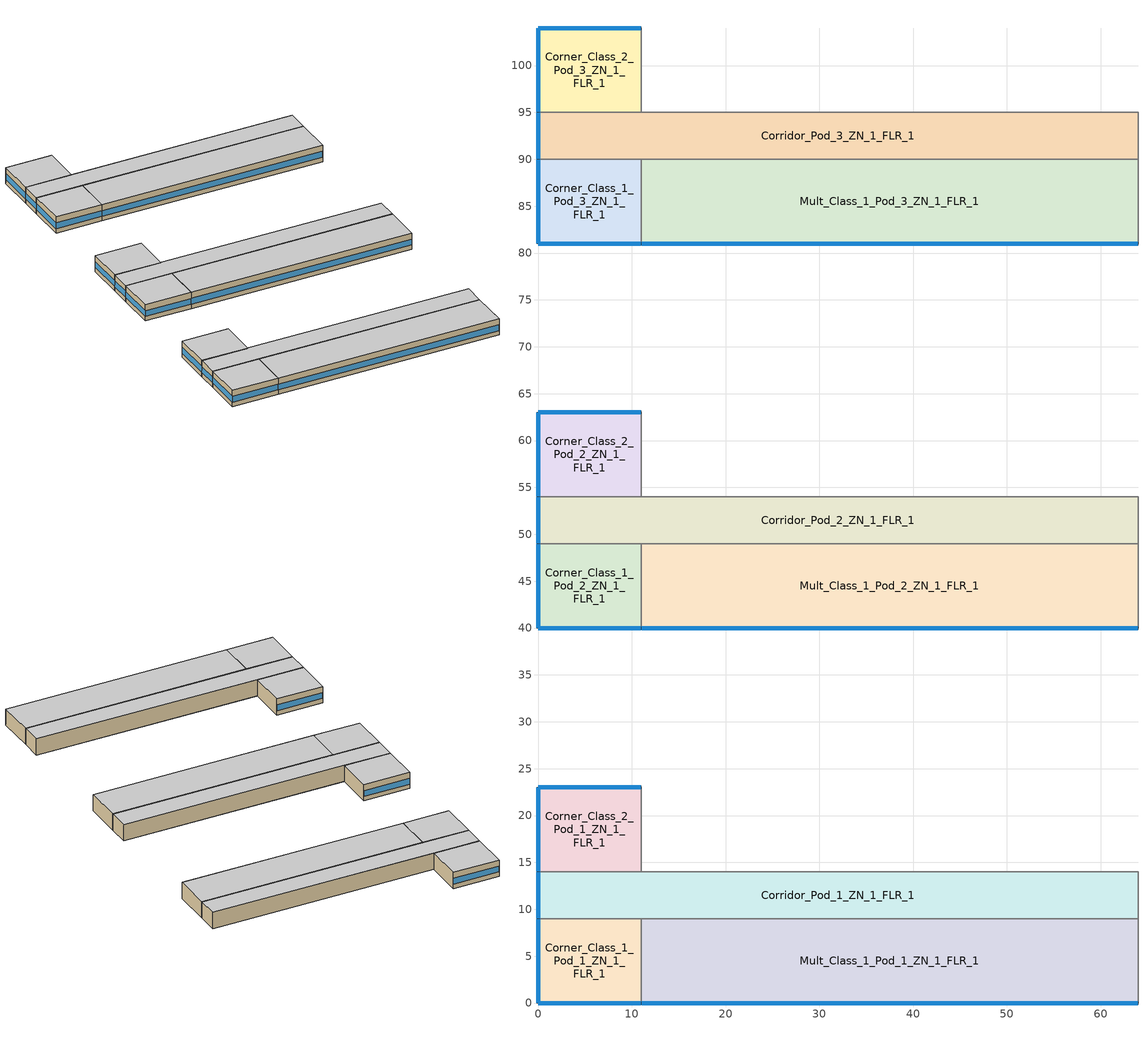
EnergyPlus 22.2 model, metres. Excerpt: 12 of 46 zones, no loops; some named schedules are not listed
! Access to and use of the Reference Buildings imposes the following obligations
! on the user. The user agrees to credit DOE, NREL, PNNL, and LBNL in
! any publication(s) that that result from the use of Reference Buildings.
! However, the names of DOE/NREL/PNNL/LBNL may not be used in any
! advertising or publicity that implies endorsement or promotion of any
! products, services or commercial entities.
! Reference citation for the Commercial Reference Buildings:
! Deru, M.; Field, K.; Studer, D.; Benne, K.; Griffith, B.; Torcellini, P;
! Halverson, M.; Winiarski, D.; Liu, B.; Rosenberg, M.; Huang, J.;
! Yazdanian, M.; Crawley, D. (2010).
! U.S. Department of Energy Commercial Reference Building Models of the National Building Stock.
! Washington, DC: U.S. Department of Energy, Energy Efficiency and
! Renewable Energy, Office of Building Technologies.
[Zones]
Corner_Class_1_Pod_1_ZN_1_FLR_1
 floor ground (ext-slab): 0,9 11,9 11,0 0,0 z0
 wall outside (Steel Frame Non-res Ext Wall): 0,9 0,0 11,0 z0:4
 wall to Mult_Class_1_Pod_1_ZN_1_FLR_1 (int-walls): 11,0 11,9 z0:4
 wall to Corridor_Pod_1_ZN_1_FLR_1 (int-walls): 11,9 0,9 z0:4
 window (Window Non-res Fixed): 0.05,0 10.95,0 z1.1:2.51; 0,8.95 0,0.05 z1.1:2.52
 ceiling to Corner_Class_1_Pod_1_ZN_1_FLR_2 (INT-FLOOR-UNDERSIDE): 0,0 11,0 11,9 0,9 z4
Corner_Class_1_Pod_2_ZN_1_FLR_1
 floor ground (ext-slab): 0,49 11,49 11,40 0,40 z0
 wall outside (Steel Frame Non-res Ext Wall): 0,49 0,40 11,40 z0:4
 wall to Mult_Class_1_Pod_2_ZN_1_FLR_1 (int-walls): 11,40 11,49 z0:4
 wall to Corridor_Pod_2_ZN_1_FLR_1 (int-walls): 11,49 0,49 z0:4
 window (Window Non-res Fixed): 0.05,40 10.95,40 z1.1:2.51; 0,48.95 0,40.05 z1.1:2.52
 ceiling to Corner_Class_1_Pod_2_ZN_1_FLR_2 (INT-FLOOR-UNDERSIDE): 0,40 11,40 11,49 0,49 z4
Corner_Class_1_Pod_3_ZN_1_FLR_1
 floor ground (ext-slab): 0,90 11,90 11,81 0,81 z0
 wall outside (Steel Frame Non-res Ext Wall): 0,90 0,81 11,81 z0:4
 wall to Mult_Class_1_Pod_3_ZN_1_FLR_1 (int-walls): 11,81 11,90 z0:4
 wall to Corridor_Pod_3_ZN_1_FLR_1 (int-walls): 11,90 0,90 z0:4
 window (Window Non-res Fixed): 0.05,81 10.95,81 z1.1:2.51; 0,89.95 0,81.05 z1.1:2.52
 ceiling to Corner_Class_1_Pod_3_ZN_1_FLR_2 (INT-FLOOR-UNDERSIDE): 0,81 11,81 11,90 0,90 z4
Corner_Class_2_Pod_1_ZN_1_FLR_1
 floor ground (ext-slab): 0,23 11,23 11,14 0,14 z0
 wall outside (Steel Frame Non-res Ext Wall): 11,23 0,23 0,14 z0:4
 wall to Corridor_Pod_1_ZN_1_FLR_1 (int-walls): 0,14 11,14 z0:4
 wall to Mult_Class_2_Pod_1_ZN_1_FLR_1 (int-walls): 11,14 11,23 z0:4
 window (Window Non-res Fixed): 10.95,23 0.05,23 z1.1:2.51; 0,22.95 0,14.05 z1.1:2.52
 ceiling to Corner_Class_2_Pod_1_ZN_1_FLR_2 (INT-FLOOR-UNDERSIDE): 0,14 11,14 11,23 0,23 z4
Corner_Class_2_Pod_2_ZN_1_FLR_1
 floor ground (ext-slab): 0,63 11,63 11,54 0,54 z0
 wall outside (Steel Frame Non-res Ext Wall): 11,63 0,63 0,54 z0:4
 wall to Corridor_Pod_2_ZN_1_FLR_1 (int-walls): 0,54 11,54 z0:4
 wall to Mult_Class_2_Pod_2_ZN_1_FLR_1 (int-walls): 11,54 11,63 z0:4
 window (Window Non-res Fixed): 10.95,63 0.05,63 z1.1:2.51; 0,62.95 0,54.05 z1.1:2.52
 ceiling to Corner_Class_2_Pod_2_ZN_1_FLR_2 (INT-FLOOR-UNDERSIDE): 0,54 11,54 11,63 0,63 z4
Corner_Class_2_Pod_3_ZN_1_FLR_1
 floor ground (ext-slab): 0,104 11,104 11,95 0,95 z0
 wall outside (Steel Frame Non-res Ext Wall): 11,104 0,104 0,95 z0:4
 wall to Corridor_Pod_3_ZN_1_FLR_1 (int-walls): 0,95 11,95 z0:4
 wall to Mult_Class_2_Pod_3_ZN_1_FLR_1 (int-walls): 11,95 11,104 z0:4
 window (Window Non-res Fixed): 10.95,104 0.05,104 z1.1:2.51; 0,103.95 0,95.05 z1.1:2.52
 ceiling to Corner_Class_2_Pod_3_ZN_1_FLR_2 (INT-FLOOR-UNDERSIDE): 0,95 11,95 11,104 0,104 z4
Corridor_Pod_1_ZN_1_FLR_1
 floor ground (ext-slab): 0,14 64,14 64,9 0,9 z0
 wall outside (Steel Frame Non-res Ext Wall): 0,14 0,9 z0:4
 wall to Mult_Class_1_Pod_1_ZN_1_FLR_1 (int-walls): 11,9 64,9 z0:4
 wall to Lobby_ZN_1_FLR_1 (int-walls): 64,9 64,14 z0:4
 wall to Mult_Class_2_Pod_1_ZN_1_FLR_1 (int-walls): 64,14 11,14 z0:4
 window (Window Non-res Fixed): 0,13.95 0,9.05 z1.1:2.53
 ceiling to Corridor_Pod_1_ZN_1_FLR_2 (INT-FLOOR-UNDERSIDE): 0,9 64,9 64,14 0,14 z4
Corridor_Pod_2_ZN_1_FLR_1
 floor ground (ext-slab): 0,54 64,54 64,49 0,49 z0
 wall outside (Steel Frame Non-res Ext Wall): 0,54 0,49 z0:4
 wall to Mult_Class_1_Pod_2_ZN_1_FLR_1 (int-walls): 11,49 64,49 z0:4
 wall to Main_Corridor_ZN_1_FLR_1 (int-walls): 64,49 64,54 z0:4
 wall to Mult_Class_2_Pod_2_ZN_1_FLR_1 (int-walls): 64,54 11,54 z0:4
 window (Window Non-res Fixed): 0,53.95 0,49.05 z1.1:2.53
 ceiling to Corridor_Pod_2_ZN_1_FLR_2 (INT-FLOOR-UNDERSIDE): 0,49 64,49 64,54 0,54 z4
Corridor_Pod_3_ZN_1_FLR_1
 floor ground (ext-slab): 0,95 64,95 64,90 0,90 z0
 wall outside (Steel Frame Non-res Ext Wall): 0,95 0,90 z0:4
 wall to Mult_Class_1_Pod_3_ZN_1_FLR_1 (int-walls): 11,90 64,90 z0:4
 wall to Bathrooms_ZN_1_FLR_1 (int-walls): 64,90 64,95 z0:4
 wall to Mult_Class_2_Pod_3_ZN_1_FLR_1 (int-walls): 64,95 11,95 z0:4
 window (Window Non-res Fixed): 0,94.95 0,90.05 z1.1:2.53
 ceiling to Corridor_Pod_3_ZN_1_FLR_2 (INT-FLOOR-UNDERSIDE): 0,90 64,90 64,95 0,95 z4
Mult_Class_1_Pod_1_ZN_1_FLR_1
 floor ground (ext-slab): 11,9 64,9 64,0 11,0 z0
 wall outside (Steel Frame Non-res Ext Wall): 11,0 64,0 z0:4
 wall to Lobby_ZN_1_FLR_1 (int-walls): 64,0 64,9 z0:4
 window (Window Non-res Fixed): 11.05,0 63.95,0 z1.1:2.5
 ceiling to Mult_Class_1_Pod_1_ZN_1_FLR_2 (INT-FLOOR-UNDERSIDE): 11,0 64,0 64,9 11,9 z4
Mult_Class_1_Pod_2_ZN_1_FLR_1
 floor ground (ext-slab): 11,49 64,49 64,40 11,40 z0
 wall outside (Steel Frame Non-res Ext Wall): 11,40 64,40 z0:4
 wall to Main_Corridor_ZN_1_FLR_1 (int-walls): 64,40 64,49 z0:4
 window (Window Non-res Fixed): 11.05,40 63.95,40 z1.1:2.5
 ceiling to Mult_Class_1_Pod_2_ZN_1_FLR_2 (INT-FLOOR-UNDERSIDE): 11,40 64,40 64,49 11,49 z4
Mult_Class_1_Pod_3_ZN_1_FLR_1
 floor ground (ext-slab): 11,90 64,90 64,81 11,81 z0
 wall outside (Steel Frame Non-res Ext Wall): 11,81 64,81 z0:4
 wall to Main_Corridor_ZN_1_FLR_1 (int-walls): 64,81 64,90 z0:4
 window (Window Non-res Fixed): 11.05,81 63.95,81 z1.1:2.5
 ceiling to Mult_Class_1_Pod_3_ZN_1_FLR_2 (INT-FLOOR-UNDERSIDE): 11,81 64,81 64,90 11,90 z4
[Building]
Ref Bldg Secondary School New2004_v1.3_5.0: North Axis {deg}=0; Terrain=City; Loads Convergence Tolerance Value {W}=0.04; Temperature Convergence Tolerance Value {deltaC}=0.2; Solar Distribution=FullInteriorAndExterior; Maximum Number of Warmup Days=25; Minimum Number of Warmup Days=6
[Site:Location]
USA NV-LAS VEGAS: Latitude {deg}=36.07; Longitude {deg}=-115.17; Time Zone {hr}=-8; Elevation {m}=664
[SizingPeriod:DesignDay] Day of Month=21; Humidity Condition Type=Wetbulb; Barometric Pressure {Pa}=93598; Rain Indicator=No; Snow Indicator=No; Daylight Saving Time Indicator=No; Solar Model Indicator=ASHRAEClearSky
Name | Month | Day Type | Maximum Dry-Bulb Temperature {C} | Daily Dry-Bulb Temperature Range {deltaC} | Wetbulb or DewPoint at Maximum Dry-Bulb {C} | Wind Speed {m/s} | Wind Direction {deg} | Sky Clearness
LAS_VEGAS Ann Htg 99.6% Condns DB | 1 | WinterDesignDay | -1.7 | 0 | -1.7 | 3.1 | 240 | 0
LAS_VEGAS Ann Clg .4% Condns WB=>MDB | 7 | SummerDesignDay | 34.7 | 13.6 | 21.9 | 5.3 | 230 | 1
[Site:WaterMainsTemperature]
Calculation Method=CORRELATION; Annual Average Outdoor Air Temperature {C}=19.48; Maximum Difference In Monthly Average Outdoor Air Temperatures {deltaC}=25.6
[Site:GroundTemperature:BuildingSurface]
18.89, 18.889, 18.895, 20.344, 20.899, 20.929, 20.753, 20.826, 21.013, 20.868, 19.246, 18.923
[Construction]
Steel Frame Non-res Ext Wall: Wood Siding, Steel Frame NonRes Wall Insulation, 1/2IN Gypsum
ext-slab: HW CONCRETE, CP02 CARPET PAD
int-walls: 1/2IN Gypsum, 1/2IN Gypsum
INT-FLOOR-UNDERSIDE: CP02 CARPET PAD, MAT-CC05 4 HW CONCRETE
Window Non-res Fixed: NonRes Fixed Assembly Window
InteriorFurnishings: Std Wood 6inch
[Material] Thermal Absorptance=0.9
Name | Roughness | Thickness {m} | Conductivity {W/m-K} | Density {kg/m3} | Specific Heat {J/kg-K} | Solar Absorptance | Visible Absorptance
Steel Frame NonRes Wall Insulation | MediumRough | 0.0539159 | 0.049 | 265 | 836.8 | 0.7 | 0.7
Std Wood 6inch | MediumSmooth | 0.15 | 0.12 | 540 | 1210 | 0.7 | 0.7
Wood Siding | MediumSmooth | 0.01 | 0.11 | 544.62 | 1210 | 0.78 | 0.78
1/2IN Gypsum | Smooth | 0.0127 | 0.16 | 784.9 | 830 | 0.92 | 0.92
HW CONCRETE; MAT-CC05 4 HW CONCRETE | Rough | 0.1016 | 1.311 | 2240 | 836.8 | 0.7 | 0.7
[WindowMaterial:SimpleGlazingSystem]
NonRes Fixed Assembly Window: U-Factor {W/m2-K}=3.23646; Solar Heat Gain Coefficient=0.25
[Material:NoMass]
CP02 CARPET PAD: Roughness=VeryRough; Thermal Resistance {m2-K/W}=0.2165; Thermal Absorptance=0.9; Solar Absorptance=0.7; Visible Absorptance=0.8
[Zone] Type=1; Multiplier=1; Floor Area {m2}=autocalculate; Part of Total Floor Area=Yes
Corner_Class_1_Pod_1_ZN_1_FLR_1; Corner_Class_1_Pod_2_ZN_1_FLR_1; Corner_Class_1_Pod_3_ZN_1_FLR_1; Corner_Class_2_Pod_1_ZN_1_FLR_1; Corner_Class_2_Pod_2_ZN_1_FLR_1; Corner_Class_2_Pod_3_ZN_1_FLR_1; Corridor_Pod_1_ZN_1_FLR_1; Corridor_Pod_2_ZN_1_FLR_1; Corridor_Pod_3_ZN_1_FLR_1; Mult_Class_1_Pod_1_ZN_1_FLR_1; Mult_Class_1_Pod_2_ZN_1_FLR_1; Mult_Class_1_Pod_3_ZN_1_FLR_1
[People] Number of People Schedule=BLDG_OCC_SCH; Number of People Calculation Method=Area/Person; Fraction Radiant=0.3; Sensible Heat Fraction=AUTOCALCULATE; Activity Level Schedule=ACTIVITY_SCH; Enable ASHRAE 55 Comfort Warnings=No; Mean Radiant Temperature Calculation Type=ZoneAveraged; Work Efficiency Schedule=WORK_EFF_SCH; Clothing Insulation Calculation Method=ClothingInsulationSchedule; Clothing Insulation Schedule=CLOTHING_SCH; Air Velocity Schedule=AIR_VELO_SCH; Thermal Comfort Model 1 Type=FANGER
Name | Zone or ZoneList or Space or SpaceList | Floor Area per Person {m2/person}
Corner_Class_1_Pod_1_ZN_1_FLR_1 People | Corner_Class_1_Pod_1_ZN_1_FLR_1 | 4
Corner_Class_1_Pod_2_ZN_1_FLR_1 People | Corner_Class_1_Pod_2_ZN_1_FLR_1 | 4
Corner_Class_1_Pod_3_ZN_1_FLR_1 People | Corner_Class_1_Pod_3_ZN_1_FLR_1 | 4
Corner_Class_2_Pod_1_ZN_1_FLR_1 People | Corner_Class_2_Pod_1_ZN_1_FLR_1 | 4
Corner_Class_2_Pod_2_ZN_1_FLR_1 People | Corner_Class_2_Pod_2_ZN_1_FLR_1 | 4
Corner_Class_2_Pod_3_ZN_1_FLR_1 People | Corner_Class_2_Pod_3_ZN_1_FLR_1 | 4
Corridor_Pod_1_ZN_1_FLR_1 People | Corridor_Pod_1_ZN_1_FLR_1 | 10
Corridor_Pod_2_ZN_1_FLR_1 People | Corridor_Pod_2_ZN_1_FLR_1 | 10
Corridor_Pod_3_ZN_1_FLR_1 People | Corridor_Pod_3_ZN_1_FLR_1 | 10
Mult_Class_1_Pod_1_ZN_1_FLR_1 People | Mult_Class_1_Pod_1_ZN_1_FLR_1 | 4
Mult_Class_1_Pod_2_ZN_1_FLR_1 People | Mult_Class_1_Pod_2_ZN_1_FLR_1 | 4
Mult_Class_1_Pod_3_ZN_1_FLR_1 People | Mult_Class_1_Pod_3_ZN_1_FLR_1 | 4
[Lights] Schedule=BLDG_LIGHT_SCH; Design Level Calculation Method=Watts/Area; Return Air Fraction=0; Fraction Radiant=0.37; Fraction Visible=0.2; Fraction Replaceable=1; Return Air Fraction Calculated from Plenum Temperature=No
Name | Zone or ZoneList or Space or SpaceList | Watts per Zone Floor Area {W/m2}
Corner_Class_1_Pod_1_ZN_1_FLR_1_Lights | Corner_Class_1_Pod_1_ZN_1_FLR_1 | 15.06
Corner_Class_1_Pod_2_ZN_1_FLR_1_Lights | Corner_Class_1_Pod_2_ZN_1_FLR_1 | 15.06
Corner_Class_1_Pod_3_ZN_1_FLR_1_Lights | Corner_Class_1_Pod_3_ZN_1_FLR_1 | 15.06
Corner_Class_2_Pod_1_ZN_1_FLR_1_Lights | Corner_Class_2_Pod_1_ZN_1_FLR_1 | 15.06
Corner_Class_2_Pod_2_ZN_1_FLR_1_Lights | Corner_Class_2_Pod_2_ZN_1_FLR_1 | 15.06
Corner_Class_2_Pod_3_ZN_1_FLR_1_Lights | Corner_Class_2_Pod_3_ZN_1_FLR_1 | 15.06
Corridor_Pod_1_ZN_1_FLR_1_Lights | Corridor_Pod_1_ZN_1_FLR_1 | 15.06
Corridor_Pod_2_ZN_1_FLR_1_Lights | Corridor_Pod_2_ZN_1_FLR_1 | 5.38
Corridor_Pod_3_ZN_1_FLR_1_Lights | Corridor_Pod_3_ZN_1_FLR_1 | 5.38
Mult_Class_1_Pod_1_ZN_1_FLR_1_Lights | Mult_Class_1_Pod_1_ZN_1_FLR_1 | 15.06
Mult_Class_1_Pod_2_ZN_1_FLR_1_Lights | Mult_Class_1_Pod_2_ZN_1_FLR_1 | 15.06
Mult_Class_1_Pod_3_ZN_1_FLR_1_Lights | Mult_Class_1_Pod_3_ZN_1_FLR_1 | 15.06
[ElectricEquipment] Schedule=BLDG_EQUIP_SCH; Design Level Calculation Method=Watts/Area; Fraction Latent=0; Fraction Radiant=0.5; Fraction Lost=0
Name | Zone or ZoneList or Space or SpaceList | Watts per Zone Floor Area {W/m2}
Corner_Class_1_Pod_1_ZN_1_FLR_1_PlugMisc_Equip | Corner_Class_1_Pod_1_ZN_1_FLR_1 | 10
Corner_Class_1_Pod_2_ZN_1_FLR_1_PlugMisc_Equip | Corner_Class_1_Pod_2_ZN_1_FLR_1 | 10
Corner_Class_1_Pod_3_ZN_1_FLR_1_PlugMisc_Equip | Corner_Class_1_Pod_3_ZN_1_FLR_1 | 10
Corner_Class_2_Pod_1_ZN_1_FLR_1_PlugMisc_Equip | Corner_Class_2_Pod_1_ZN_1_FLR_1 | 10
Corner_Class_2_Pod_2_ZN_1_FLR_1_PlugMisc_Equip | Corner_Class_2_Pod_2_ZN_1_FLR_1 | 10
Corner_Class_2_Pod_3_ZN_1_FLR_1_PlugMisc_Equip | Corner_Class_2_Pod_3_ZN_1_FLR_1 | 10
Corridor_Pod_1_ZN_1_FLR_1_PlugMisc_Equip | Corridor_Pod_1_ZN_1_FLR_1 | 4
Corridor_Pod_2_ZN_1_FLR_1_PlugMisc_Equip | Corridor_Pod_2_ZN_1_FLR_1 | 4
Corridor_Pod_3_ZN_1_FLR_1_PlugMisc_Equip | Corridor_Pod_3_ZN_1_FLR_1 | 4
Mult_Class_1_Pod_1_ZN_1_FLR_1_PlugMisc_Equip | Mult_Class_1_Pod_1_ZN_1_FLR_1 | 10
Mult_Class_1_Pod_2_ZN_1_FLR_1_PlugMisc_Equip | Mult_Class_1_Pod_2_ZN_1_FLR_1 | 10
Mult_Class_1_Pod_3_ZN_1_FLR_1_PlugMisc_Equip | Mult_Class_1_Pod_3_ZN_1_FLR_1 | 10
[Exterior:Lights]
Exterior Facade Lighting: Schedule=ALWAYS_ON; Design Level {W}=17927; Control Option=AstronomicalClock
[ZoneInfiltration:DesignFlowRate] Schedule=INFIL_SCH; Design Flow Rate Calculation Method=Flow/ExteriorWallArea; Flow Rate per Exterior Surface Area {m3/s-m2}=0.000302; Constant Term Coefficient=1; Temperature Term Coefficient=0; Velocity Term Coefficient=0; Velocity Squared Term Coefficient=0
Name | Zone or ZoneList or Space or SpaceList
Corner_Class_1_Pod_1_ZN_1_FLR_1_Infiltration | Corner_Class_1_Pod_1_ZN_1_FLR_1
Corner_Class_1_Pod_2_ZN_1_FLR_1_Infiltration | Corner_Class_1_Pod_2_ZN_1_FLR_1
Corner_Class_1_Pod_3_ZN_1_FLR_1_Infiltration | Corner_Class_1_Pod_3_ZN_1_FLR_1
Corner_Class_2_Pod_1_ZN_1_FLR_1_Infiltration | Corner_Class_2_Pod_1_ZN_1_FLR_1
Corner_Class_2_Pod_2_ZN_1_FLR_1_Infiltration | Corner_Class_2_Pod_2_ZN_1_FLR_1
Corner_Class_2_Pod_3_ZN_1_FLR_1_Infiltration | Corner_Class_2_Pod_3_ZN_1_FLR_1
Corridor_Pod_1_ZN_1_FLR_1_Infiltration | Corridor_Pod_1_ZN_1_FLR_1
Corridor_Pod_2_ZN_1_FLR_1_Infiltration | Corridor_Pod_2_ZN_1_FLR_1
Corridor_Pod_3_ZN_1_FLR_1_Infiltration | Corridor_Pod_3_ZN_1_FLR_1
Mult_Class_1_Pod_1_ZN_1_FLR_1_Infiltration | Mult_Class_1_Pod_1_ZN_1_FLR_1
Mult_Class_1_Pod_2_ZN_1_FLR_1_Infiltration | Mult_Class_1_Pod_2_ZN_1_FLR_1
Mult_Class_1_Pod_3_ZN_1_FLR_1_Infiltration | Mult_Class_1_Pod_3_ZN_1_FLR_1
[InternalMass] Construction=InteriorFurnishings
Name | Zone or ZoneList | Surface Area {m2}
Corner_Class_1_Pod_1_ZN_1_FLR_1 Internal Mass | Corner_Class_1_Pod_1_ZN_1_FLR_1 | 198
Corner_Class_1_Pod_2_ZN_1_FLR_1 Internal Mass | Corner_Class_1_Pod_2_ZN_1_FLR_1 | 198
Corner_Class_1_Pod_3_ZN_1_FLR_1 Internal Mass | Corner_Class_1_Pod_3_ZN_1_FLR_1 | 198
Corner_Class_2_Pod_1_ZN_1_FLR_1 Internal Mass | Corner_Class_2_Pod_1_ZN_1_FLR_1 | 198
Corner_Class_2_Pod_2_ZN_1_FLR_1 Internal Mass | Corner_Class_2_Pod_2_ZN_1_FLR_1 | 198
Corner_Class_2_Pod_3_ZN_1_FLR_1 Internal Mass | Corner_Class_2_Pod_3_ZN_1_FLR_1 | 198
Corridor_Pod_1_ZN_1_FLR_1 Internal Mass | Corridor_Pod_1_ZN_1_FLR_1 | 640
Corridor_Pod_2_ZN_1_FLR_1 Internal Mass | Corridor_Pod_2_ZN_1_FLR_1 | 640
Corridor_Pod_3_ZN_1_FLR_1 Internal Mass | Corridor_Pod_3_ZN_1_FLR_1 | 640
Mult_Class_1_Pod_1_ZN_1_FLR_1 Internal Mass | Mult_Class_1_Pod_1_ZN_1_FLR_1 | 954
Mult_Class_1_Pod_2_ZN_1_FLR_1 Internal Mass | Mult_Class_1_Pod_2_ZN_1_FLR_1 | 954
Mult_Class_1_Pod_3_ZN_1_FLR_1 Internal Mass | Mult_Class_1_Pod_3_ZN_1_FLR_1 | 954
[AvailabilityManager:NightCycle] Applicability Schedule=ALWAYS_ON; Fan Schedule=HVACOperationSchd; Control Type=CycleOnAny; Thermostat Tolerance {deltaC}=1; Cycling Run Time Control Type=FixedRunTime; Cycling Run Time {s}=1800
PSZ-AC_1:5 Availability Manager; PSZ-AC_2:6 Availability Manager; PSZ-AC_3:7 Availability Manager; PSZ-AC_4:8 Availability Manager; PSZ-AC_5:9 Availability Manager; VAV_OTHER Availability Manager; VAV_POD_1 Availability Manager; VAV_POD_2 Availability Manager; VAV_POD_3 Availability Manager
[UtilityCost:Tariff]
Name | Output Meter | Conversion Factor Choice | Time of Use Period Schedule | Season Schedule | Demand Window Length | Monthly Charge or Variable | Group
NevadaPower_LGS-3_LargeGeneral | Electricity:Facility | kWh | NevadaPowTOUSched | NevadaPowSeasonsSched | HalfHour | 184 | Comm Elect
NevadaPower_LGS-2_LargeGeneral | Electricity:Facility | kWh | NevadaPowTOUSched | NevadaPowSeasonsSched | HalfHour | 179 | Comm Elect
NevadaPower_LGS-1_LargeGeneral | Electricity:Facility | kWh |  |  | HalfHour | 15.7 | Comm Elect
NevadaPower_GS_GeneralService | Electricity:Facility | kWh |  |  | HalfHour | 11 | Comm Elect
NV_EIAMonthlyRateGas | NaturalGas:Facility | MCF |  |  |  | 0 | Comm Gas
[UtilityCost:Charge:Simple]
Name | Utility Cost Charge Simple | Tariff | Source Variable | Season | Category Variable | Cost per Unit Value or Variable
 | SummerPeakEnergyCharge | NevadaPower_LGS-3_LargeGeneral | PeakEnergy | Summer | EnergyCharges | 0.0858
 | SummerOffPeakEnergyCharge | NevadaPower_LGS-3_LargeGeneral | OffPeakEnergy | Summer | EnergyCharges | 0.0484
 | SummerShoulderEnergyCharge | NevadaPower_LGS-3_LargeGeneral | ShoulderEnergy | Summer | EnergyCharges | 0.0706
 | WinterEnergyCharge | NevadaPower_LGS-3_LargeGeneral | totalEnergy | Winter | EnergyCharges | 0.04925
 | DeferredAccountingEnergyCharge | NevadaPower_LGS-3_LargeGeneral | totalEnergy | Annual | EnergyCharges | 0.0128
 | FacilitiesDemandCharge | NevadaPower_LGS-3_LargeGeneral | totalDemand | Annual | DemandCharges | 2.94
 | WinterDemandCharge | NevadaPower_LGS-3_LargeGeneral | totalDemand | Winter | DemandCharges | 0.5
 | SummerOnPeakDemandCharge | NevadaPower_LGS-3_LargeGeneral | PeakDemand | Summer | DemandCharges | 8.36
 | SummerShoulderDemandCharge | NevadaPower_LGS-3_LargeGeneral | ShoulderDemand | Summer | DemandCharges | 0.43
 | TaxofSixPtfivePercent | NevadaPower_LGS-3_LargeGeneral | SubTotal | Annual | Taxes | 0.065
 | SummerPeakEnergyCharge | NevadaPower_LGS-2_LargeGeneral | PeakEnergy | Summer | EnergyCharges | 0.0889
 | SummerOffPeakEnergyCharge | NevadaPower_LGS-2_LargeGeneral | OffPeakEnergy | Summer | EnergyCharges | 0.0502
 | SummerShoulderEnergyCharge | NevadaPower_LGS-2_LargeGeneral | ShoulderEnergy | Summer | EnergyCharges | 0.0725
 | WinterEnergyCharge | NevadaPower_LGS-2_LargeGeneral | totalEnergy | Winter | EnergyCharges | 0.0509
 | DeferredAccountingEnergyCharge | NevadaPower_LGS-2_LargeGeneral | totalEnergy | Annual | EnergyCharges | 0.0128
 | FacilitiesDemandCharge | NevadaPower_LGS-2_LargeGeneral | totalDemand | Annual | DemandCharges | 2.74
 | WinterDemandCharge | NevadaPower_LGS-2_LargeGeneral | totalDemand | Winter | DemandCharges | 0.25
 | SummerOnPeakDemandCharge | NevadaPower_LGS-2_LargeGeneral | PeakDemand | Summer | DemandCharges | 7.16
 | SummerShoulderDemandCharge | NevadaPower_LGS-2_LargeGeneral | ShoulderDemand | Summer | DemandCharges | 0.39
 | TaxofSixPtfivePercent | NevadaPower_LGS-2_LargeGeneral | SubTotal | Annual | Taxes | 0.065
 | AnnualElectConsumpCharge | NevadaPower_LGS-1_LargeGeneral | totalEnergy | Annual | EnergyCharges | 0.0646
 | AnnualDefferredAccountingCharge | NevadaPower_LGS-1_LargeGeneral | totalEnergy | Annual | EnergyCharges | 0.0128
 | AnnualFacilitiesDemandCharge | NevadaPower_LGS-1_LargeGeneral | totalDemand | Annual | DemandCharges | 3.77
 | AnnualDemandCharge | NevadaPower_LGS-1_LargeGeneral | totalDemand | Annual | DemandCharges | 1.1
 | TaxofSixPtfivePercent | NevadaPower_LGS-1_LargeGeneral | SubTotal | Annual | Taxes | 0.065
 | AnnualElectConsumpCharge | NevadaPower_GS_GeneralService | totalEnergy | Annual | EnergyCharges | 0.0783
 | AnnualDefferredAccountingCharge | NevadaPower_GS_GeneralService | totalEnergy | Annual | EnergyCharges | 0.0128
 | TaxofSixPtfivePercent | NevadaPower_GS_GeneralService | SubTotal | Annual | Taxes | 0.065
